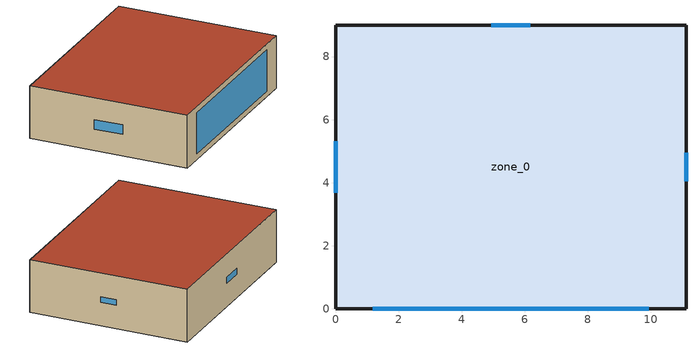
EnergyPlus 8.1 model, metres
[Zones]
zone_0
 floor ground (Interior Floor): 0,0 11.11,0 11.11,9 0,9 z0
 wall outside (Exterior Wall): 0,0 11.11,0 11.11,9 0,9 0,0 z0:3
 window (Exterior Window): 1.18,0 9.93,0 z0.32:2.68; 11.11,4.05 11.11,4.95 z1.35:1.65; 6.18,9 4.94,9 z1.33:1.67; 0,5.31 0,3.69 z1.23:1.77
 roof outside (Exterior Roof): 0,0 11.11,0 11.11,9 0,9 z3
[Building]
unnamed.idf: North Axis {deg}=0; Terrain=City; Loads Convergence Tolerance Value=0.04; Temperature Convergence Tolerance Value {deltaC}=0.4; Solar Distribution=FullInteriorAndExteriorWithReflections; Maximum Number of Warmup Days=25; Minimum Number of Warmup Days=6
[Site:Location]
New York J F Kennedy IntL Ar USA: Latitude {deg}=40.65; Longitude {deg}=-73.8; Time Zone {hr}=-5; Elevation {m}=5
[SizingPeriod:WeatherFileConditionType] Day of Week for Start Day=Monday; Use Weather File Daylight Saving Period=Yes; Use Weather File Rain and Snow Indicators=Yes
Name | Period Selection
ExtremeSizingWinterExtreme | WinterExtreme
ExtremeSizingSummerExtreme | SummerExtreme
[Construction]
EXTERIOR WALL: M01 100mm brick, M15 200mm heavyweight concrete, I02 50mm insulation board, F04 Wall air space resistance, G01a 19mm gypsum board
EXTERIOR WINDOW: Clear 3mm, Air 13mm, Clear 3mm
INTERIOR FLOOR: F16 Acoustic tile, F05 Ceiling air space resistance, M11 100mm lightweight concrete
EXTERIOR ROOF: M11 100mm lightweight concrete, F05 Ceiling air space resistance, F16 Acoustic tile
[Material] Thermal Absorptance=0.9
Name | Roughness | Thickness {m} | Conductivity {W/m-K} | Density {kg/m3} | Specific Heat {J/kg-K} | Solar Absorptance | Visible Absorptance
M01 100MM BRICK | MediumRough | 0.1016 | 0.89 | 1920 | 790 | 0.7 | 0.7
M15 200MM HEAVYWEIGHT CONCRETE | MediumRough | 0.2032 | 1.95 | 2240 | 900 | 0.7 | 0.7
I02 50MM INSULATION BOARD | MediumRough | 0.0508 | 0.03 | 43 | 1210 | 0.7 | 0.7
G01A 19MM GYPSUM BOARD | MediumSmooth | 0.019 | 0.16 | 800 | 1090 | 0.4 | 0.4
F16 ACOUSTIC TILE | MediumSmooth | 0.0191 | 0.06 | 368 | 590 | 0.3 | 0.3
M11 100MM LIGHTWEIGHT CONCRETE | MediumRough | 0.1016 | 0.53 | 1280 | 840 | 0.5 | 0.5
[Material:AirGap]
Name | Thermal Resistance {m2-K/W}
F04 WALL AIR SPACE RESISTANCE | 0.15
F05 CEILING AIR SPACE RESISTANCE | 0.18
[WindowMaterial:Glazing]
CLEAR 3MM: Optical Data Type=SpectralAverage; Thickness {m}=0.003; Solar Transmittance at Normal Incidence=0.837; Front Side Solar Reflectance at Normal Incidence=0.075; Back Side Solar Reflectance at Normal Incidence=0; Visible Transmittance at Normal Incidence=0.898; Front Side Visible Reflectance at Normal Incidence=0.081; Back Side Visible Reflectance at Normal Incidence=0; Infrared Transmittance at Normal Incidence=0; Front Side Infrared Hemispherical Emissivity=0.84; Back Side Infrared Hemispherical Emissivity=0.84; Conductivity {W/m-K}=0.9; Dirt Correction Factor for Solar and Visible Transmittance=1; Solar Diffusing=No
[WindowMaterial:Gas]
AIR 13MM: Gas Type=Air; Thickness {m}=0.0127
[Zone]
zone_0: 0, 0, 0, 1
[HVACTemplate:Zone:IdealLoadsAirSystem]
zone_0: Template Thermostat=zone_0_HVAC; Maximum Heating Supply Air Temperature {C}=50; Minimum Cooling Supply Air Temperature {C}=13; Heating Limit=NoLimit; Cooling Limit=NoLimit; Humidification Control Type=None; Outdoor Air Method=DetailedSpecification; Design Specification Outdoor Air Object=DSOAzone_0
[HVACTemplate:Thermostat]
zone_0_HVAC: Heating Setpoint Schedule=MidriseApartment Apartment HtgSetp; Constant Heating Setpoint {C}=''; Cooling Setpoint Schedule=MidriseApartment Apartment ClgSetp; Constant Cooling Setpoint {C}=''
[ElectricEquipment]
zone_0ElectricEquipment: Zone or ZoneList=zone_0; Schedule=MidriseApartment Apartment Equip; Design Level Calculation Method=Watts/Area; Watts per Zone Floor Area {W/m2}=3.87503
[People]
zone_0OfficePeople: Zone or ZoneList=zone_0; Number of People Schedule=MidriseApartment Apartment Occ; Number of People Calculation Method=People/Area; People per Zone Floor Area {person/m2}=0.0283092; Fraction Radiant=0.3; Sensible Heat Fraction=autocalculate; Activity Level Schedule=MidriseApartment Activity
[Lights]
zone_0OfficeLights: Zone or ZoneList=zone_0; Schedule=MidriseApartment Apartment Light; Design Level Calculation Method=Watts/Area; Watts per Zone Floor Area {W/m2}=11.8404
[ZoneInfiltration:DesignFlowRate]
zone_0_Infiltration: Zone or ZoneList=zone_0; Schedule=MidriseApartment Infil; Design Flow Rate Calculation Method=Flow/Area; Flow per Zone Floor Area {m3/s-m2}=0.000226568
[DesignSpecification:OutdoorAir]
DSOAzone_0: Outdoor Air Method=Maximum; Outdoor Air Flow per Person {m3/s-person}=0; Outdoor Air Flow per Zone Floor Area {m3/s-m2}=0; Outdoor Air Flow per Zone {m3/s}=0
[Schedule:Year]
MIDRISEAPARTMENT ACTIVITY: Schedule:Week:Daily {78c76c19-7432-46f1-b258-ac0661c6a983}, 1, 1, 12, 31
MIDRISEAPARTMENT APARTMENT EQUIP: Schedule:Week:Daily {8834b73c-ddbc-4355-91db-38c05495cc95}, 1, 1, 12, 31
MIDRISEAPARTMENT APARTMENT HTGSETP: Schedule:Week:Daily {e95e365f-288e-4290-9db9-58bca6a15f74}, 1, 1, 12, 31
MIDRISEAPARTMENT INFIL: Schedule:Week:Daily {aea13f67-aa55-4f8c-b969-1ce3e73aa537}, 1, 1, 12, 31
MIDRISEAPARTMENT APARTMENT OCC: Schedule:Week:Daily {dfcaa5b0-c5fd-41a0-a8de-bc57fc225c10}, 1, 1, 12, 31
MIDRISEAPARTMENT APARTMENT LIGHT: Schedule:Week:Daily {8e01d304-ffca-49a8-b06f-42e0992d5bc0}, 1, 1, 12, 31
MIDRISEAPARTMENT APARTMENT CLGSETP: Schedule:Week:Daily {af08be85-2dc7-45f8-9521-9ac1f8cd06ec}, 1, 1, 12, 31
[Schedule:Week:Daily]
SCHEDULE:WEEK:DAILY {78C76C19-7432-46F1-B258-AC0661C6A983}: MidriseApartment Activity Default Schedule, MidriseApartment Activity Default Schedule, MidriseApartment Activity Default Schedule, MidriseApartment Activity Default Schedule, MidriseApartment Activity Default Schedule, MidriseApartment Activity Default Schedule, MidriseApartment Activity Default Schedule, MidriseApartment Activity Default Schedule, MidriseApartment Activity Summer Design Day, MidriseApartment Activity Winter Design Day, MidriseApartment Activity Default Schedule, MidriseApartment Activity Default Schedule
SCHEDULE:WEEK:DAILY {8834B73C-DDBC-4355-91DB-38C05495CC95}: MidriseApartment Apartment Equip Default Schedule, MidriseApartment Apartment Equip Default Schedule, MidriseApartment Apartment Equip Default Schedule, MidriseApartment Apartment Equip Default Schedule, MidriseApartment Apartment Equip Default Schedule, MidriseApartment Apartment Equip Default Schedule, MidriseApartment Apartment Equip Default Schedule, MidriseApartment Apartment Equip Default Schedule, MidriseApartment Apartment Equip Summer Design Day, MidriseApartment Apartment Equip Winter Design Day, MidriseApartment Apartment Equip Default Schedule, MidriseApartment Apartment Equip Default Schedule
SCHEDULE:WEEK:DAILY {E95E365F-288E-4290-9DB9-58BCA6A15F74}: MidriseApartment Apartment HtgSetp Default Schedule, MidriseApartment Apartment HtgSetp Default Schedule, MidriseApartment Apartment HtgSetp Default Schedule, MidriseApartment Apartment HtgSetp Default Schedule, MidriseApartment Apartment HtgSetp Default Schedule, MidriseApartment Apartment HtgSetp Default Schedule, MidriseApartment Apartment HtgSetp Default Schedule, MidriseApartment Apartment HtgSetp Default Schedule, MidriseApartment Apartment HtgSetp Default Schedule, MidriseApartment Apartment HtgSetp Default Schedule, MidriseApartment Apartment HtgSetp Default Schedule, MidriseApartment Apartment HtgSetp Default Schedule
SCHEDULE:WEEK:DAILY {AEA13F67-AA55-4F8C-B969-1CE3E73AA537}: MidriseApartment Infil Default Schedule, MidriseApartment Infil Default Schedule, MidriseApartment Infil Default Schedule, MidriseApartment Infil Default Schedule, MidriseApartment Infil Default Schedule, MidriseApartment Infil Default Schedule, MidriseApartment Infil Default Schedule, MidriseApartment Infil Default Schedule, MidriseApartment Infil Summer Design Day, MidriseApartment Infil Winter Design Day, MidriseApartment Infil Default Schedule, MidriseApartment Infil Default Schedule
SCHEDULE:WEEK:DAILY {DFCAA5B0-C5FD-41A0-A8DE-BC57FC225C10}: MidriseApartment Apartment Occ Default Schedule, MidriseApartment Apartment Occ Default Schedule, MidriseApartment Apartment Occ Default Schedule, MidriseApartment Apartment Occ Default Schedule, MidriseApartment Apartment Occ Default Schedule, MidriseApartment Apartment Occ Default Schedule, MidriseApartment Apartment Occ Default Schedule, MidriseApartment Apartment Occ Default Schedule, MidriseApartment Apartment Occ Summer Design Day, MidriseApartment Apartment Occ Winter Design Day, MidriseApartment Apartment Occ Default Schedule, MidriseApartment Apartment Occ Default Schedule
SCHEDULE:WEEK:DAILY {8E01D304-FFCA-49A8-B06F-42E0992D5BC0}: MidriseApartment Apartment Light Default Schedule, MidriseApartment Apartment Light Default Schedule, MidriseApartment Apartment Light Default Schedule, MidriseApartment Apartment Light Default Schedule, MidriseApartment Apartment Light Default Schedule, MidriseApartment Apartment Light Default Schedule, MidriseApartment Apartment Light Default Schedule, MidriseApartment Apartment Light Default Schedule, MidriseApartment Apartment Light Summer Design Day, MidriseApartment Apartment Light Winter Design Day, MidriseApartment Apartment Light Default Schedule, MidriseApartment Apartment Light Default Schedule
SCHEDULE:WEEK:DAILY {AF08BE85-2DC7-45F8-9521-9AC1F8CD06EC}: MidriseApartment Apartment ClgSetp Default Schedule, MidriseApartment Apartment ClgSetp Default Schedule, MidriseApartment Apartment ClgSetp Default Schedule, MidriseApartment Apartment ClgSetp Default Schedule, MidriseApartment Apartment ClgSetp Default Schedule, MidriseApartment Apartment ClgSetp Default Schedule, MidriseApartment Apartment ClgSetp Default Schedule, MidriseApartment Apartment ClgSetp Default Schedule, MidriseApartment Apartment ClgSetp Default Schedule, MidriseApartment Apartment ClgSetp Default Schedule, MidriseApartment Apartment ClgSetp Default Schedule, MidriseApartment Apartment ClgSetp Default Schedule
[Schedule:Day:Interval]
MIDRISEAPARTMENT ACTIVITY DEFAULT SCHEDULE; MIDRISEAPARTMENT ACTIVITY SUMMER DESIGN DAY; MIDRISEAPARTMENT ACTIVITY WINTER DESIGN DAY: No, 24:00, 120
MIDRISEAPARTMENT APARTMENT EQUIP DEFAULT SCHEDULE; MIDRISEAPARTMENT APARTMENT EQUIP SUMMER DESIGN DAY; MIDRISEAPARTMENT APARTMENT EQUIP WINTER DESIGN DAY: No, 01:00, 0.45, 02:00, 0.41, 03:00, 0.39, 05:00, 0.38, 06:00, 0.43, 07:00, 0.54, 08:00, 0.65, 09:00, 0.66, 10:00, 0.67, 11:00, 0.69, 12:00, 0.7, 13:00, 0.69, 14:00, 0.66, 15:00, 0.65, 16:00, 0.68, 17:00, 0.8, 19:00, 1, 20:00, 0.93, 21:00, 0.89, 22:00, 0.85, 23:00, 0.71, 24:00, 0.58
MIDRISEAPARTMENT APARTMENT HTGSETP DEFAULT SCHEDULE: No, 24:00, 20
MIDRISEAPARTMENT INFIL DEFAULT SCHEDULE; MIDRISEAPARTMENT INFIL SUMMER DESIGN DAY; MIDRISEAPARTMENT INFIL WINTER DESIGN DAY: No, 24:00, 1
MIDRISEAPARTMENT APARTMENT OCC DEFAULT SCHEDULE; MIDRISEAPARTMENT APARTMENT OCC SUMMER DESIGN DAY; MIDRISEAPARTMENT APARTMENT OCC WINTER DESIGN DAY: No, 07:00, 1, 08:00, 0.85, 09:00, 0.39, 16:00, 0.25, 17:00, 0.3, 18:00, 0.52, 21:00, 0.87, 24:00, 1
MIDRISEAPARTMENT APARTMENT LIGHT DEFAULT SCHEDULE; MIDRISEAPARTMENT APARTMENT LIGHT SUMMER DESIGN DAY; MIDRISEAPARTMENT APARTMENT LIGHT WINTER DESIGN DAY: No, 04:00, 0.067, 05:00, 0.187, 06:00, 0.394, 07:00, 0.44, 08:00, 0.393, 09:00, 0.172, 15:00, 0.119, 16:00, 0.206, 17:00, 0.439, 18:00, 0.616, 19:00, 0.829, 20:00, 0.986, 21:00, 1, 22:00, 0.692, 23:00, 0.384, 24:00, 0.16
MIDRISEAPARTMENT APARTMENT CLGSETP DEFAULT SCHEDULE: No, 24:00, 25.5
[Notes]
Time Zone
Period Selection
Day of Week for Start Day
Use Weather File Daylight Davings Period
Use WeatherFile Rain and Snow Indicators
Period Selection
Day of Week for Start Day
Use Weather File Daylight Davings Period
Use WeatherFile Rain and Snow Indicators
